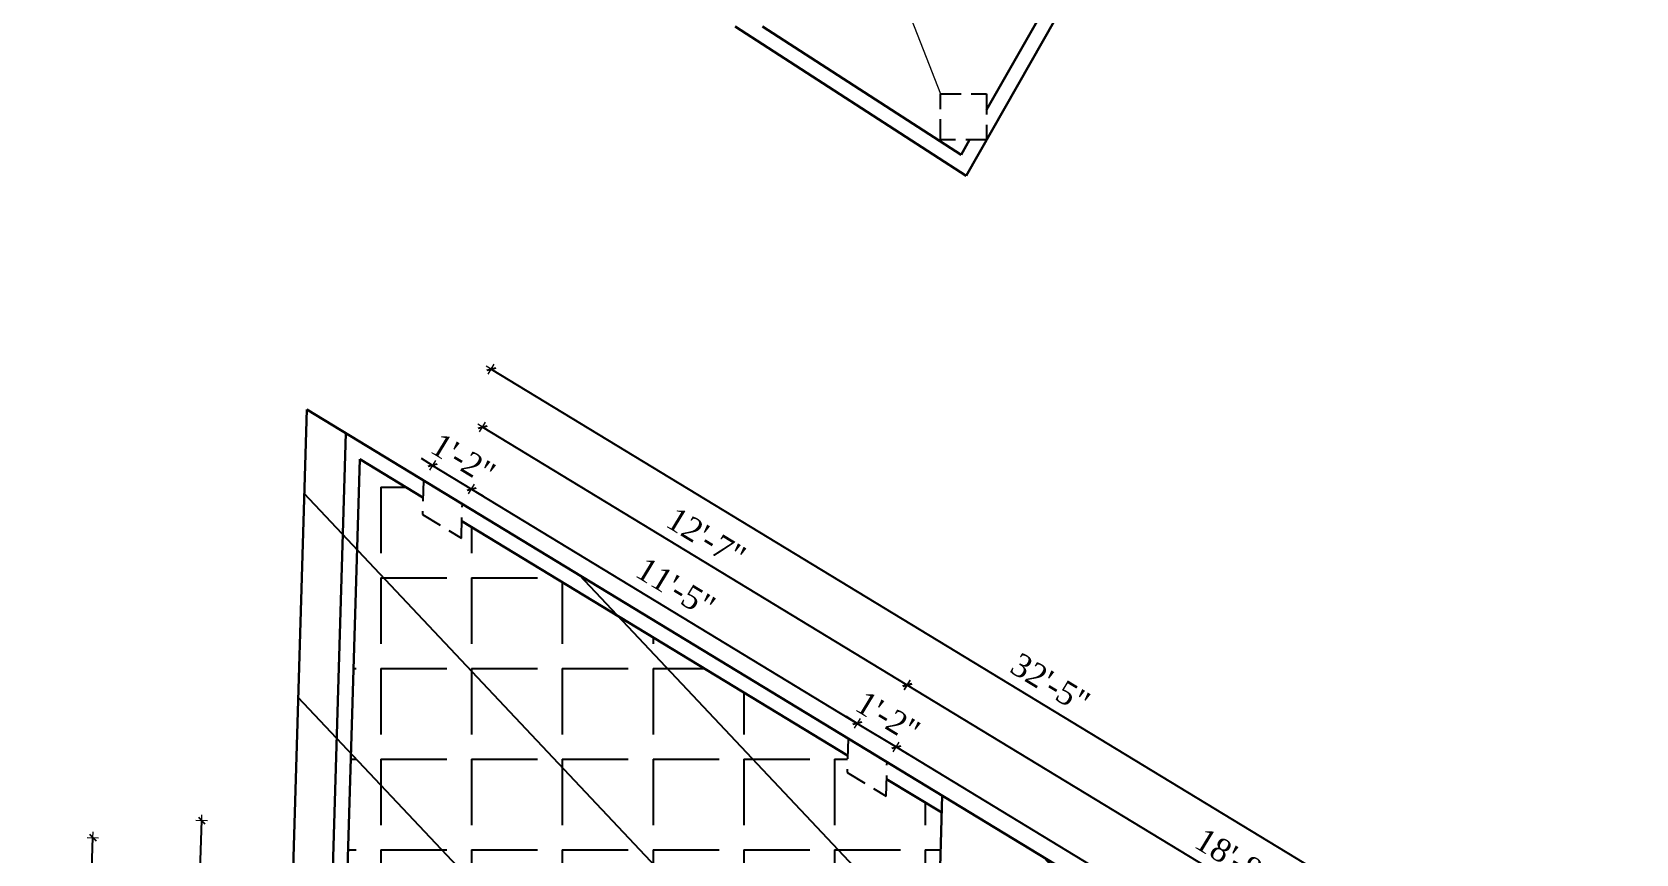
# Model space of a CAD drawing. Header units: inches. Extents: x 4069 to 291496, y -47643 to 12535.
# Drawn here: x 135667.5 to 136153.7, y -20450.6 to -20201.2 of the extents above; entities that cross this region are included whole.
import ezdxf

# ---------------------------------------------------------------- set-up
doc = ezdxf.new("R2010")
doc.units = ezdxf.units.IN
doc.header["$LTSCALE"] = 5
doc.header["$MEASUREMENT"] = 0
doc.linetypes.add('HIDDEN', pattern=[0.375, 0.25, -0.125])
doc.layers.add('A-WALL', color=7, linetype='Continuous', lineweight=9)
doc.layers.add('Dimension', color=7, linetype='Continuous', lineweight=18)
doc.layers.add('dim line', color=7, linetype='Continuous', lineweight=15, true_color=0xfab2b2)
doc.layers.add('WALL', color=7, linetype='Continuous')
doc.styles.add('ordinary', font='times.ttf')
doc.dimstyles.new('Copy of 96', dxfattribs={"dimtxt": 7, "dimasz": 4, "dimexe": 0.5, "dimexo": 0.5, "dimgap": 3, "dimtad": 1, "dimdec": 1, "dimzin": 11, "dimdsep": 46, "dimlunit": 4, "dimtxsty": 'ordinary', "dimblk": 'OBLIQUE', "dimcen": 0.09, "dimse1": 1, "dimse2": 1, "dimclrt": 6, "dimazin": 0, "dimtfac": 1, "dimtdec": 1, "dimtix": 1, "dimtmove": 2, "dimatfit": 3, "dimldrblk": 'leader', "dimfxl": 0.5, "dimfxlon": 1, "dimtolj": 1, "dimtzin": 0, "dimarcsym": 0})

# ---------------------------------------------------------------- blocks, each defined once
blk = doc.blocks.new('oblique')
at = {"color": 0, "lineweight": -2}
blk.add_line((0.25, 0.25), (-0.25, -0.25), dxfattribs=at)
at = {"layer": 'dim line', "lineweight": 9}
for p, q in [((-0.4375, 0), (0.4375, 0)), ((0, 0.4375), (0, -0.4375))]:
    blk.add_line(p, q, dxfattribs=at)
blk = doc.blocks.new('*D3748')
at = {"layer": 'A-WALL', "color": 0, "lineweight": -2, "ltscale": 50, "transparency": 16777216}
blk.add_line((135672.19, -20905.91), (135685.94, -20445.61), dxfattribs=at)
at = {"layer": 'Defpoints', "color": 0, "ltscale": 50, "transparency": 16777216}
for p in [(135685.94, -20445.61), (135978.76, -20454.35), (135965.02, -20914.65)]:
    blk.add_point(p, dxfattribs=at)
at = {"layer": 'A-WALL', "color": 0, "lineweight": -2, "ltscale": 50, "transparency": 16777216, "xscale": 4, "yscale": 4, "zscale": 4}
for p, rotation in [((135685.94, -20445.61), 88.28998542889798), ((135672.19, -20905.91), 268.289985428898)]:
    blk.add_blockref('oblique', p, dxfattribs=dict(at, rotation=rotation))
at = {"layer": 'A-WALL', "color": 6, "ltscale": 50, "transparency": 16777216, "insert": (135672.51, -20675.56), "char_height": 7, "attachment_point": 5, "rotation": 88.29, "style": 'ordinary'}
blk.add_mtext('\\A1;38\'-5"', dxfattribs=at)
blk = doc.blocks.new('_OBLIQUE')
at = {"color": 0, "linetype": 'ByBlock'}
blk.add_line((-0.5, -0.5), (0.5, 0.5), dxfattribs=at)
blk = doc.blocks.new('leader')
at = {"layer": 'Dimension'}
for p, q in [((0, -4.33), (0, 4.33)), ((-4.42, 0), (4.42, 0))]:
    blk.add_line(p, q, dxfattribs=at)
blk = doc.blocks.new('*D3749')
at = {"layer": 'A-WALL', "color": 0, "lineweight": -2, "ltscale": 50, "transparency": 16777216}
for p, q in [((135788.94, -20332.69), (135785.52, -20330.62)), ((135788.94, -20332.69), (135800.73, -20339.86)), ((135800.73, -20339.86), (135804.15, -20341.94))]:
    blk.add_line(p, q, dxfattribs=at)
at = {"layer": 'Defpoints', "color": 0, "ltscale": 50, "transparency": 16777216}
for p in [(135786.17, -20337.26), (135800.73, -20339.86), (135797.96, -20344.43)]:
    blk.add_point(p, dxfattribs=at)
at = {"layer": 'A-WALL', "color": 0, "lineweight": -2, "ltscale": 50, "transparency": 16777216, "xscale": 4, "yscale": 4, "zscale": 4}
for p, rotation in [((135788.94, -20332.69), 328.7014709228608), ((135800.73, -20339.86), 148.7014709228608)]:
    blk.add_blockref('oblique', p, dxfattribs=dict(at, rotation=rotation))
at = {"layer": 'A-WALL', "color": 6, "ltscale": 50, "transparency": 16777216, "insert": (135798.21, -20330.72), "char_height": 7, "attachment_point": 5, "rotation": 328.7015, "style": 'ordinary'}
blk.add_mtext('\\A1;1\'-2"', dxfattribs=at)
blk = doc.blocks.new('*D3750')
at = {"layer": 'A-WALL', "color": 0, "lineweight": -2, "ltscale": 50, "transparency": 16777216}
blk.add_line((135800.73, -20339.86), (135917.66, -20410.95), dxfattribs=at)
at = {"layer": 'Defpoints', "color": 0, "ltscale": 50, "transparency": 16777216}
for p in [(135797.96, -20344.43), (135917.66, -20410.95), (135914.89, -20415.52)]:
    blk.add_point(p, dxfattribs=at)
at = {"layer": 'A-WALL', "color": 0, "lineweight": -2, "ltscale": 50, "transparency": 16777216, "xscale": 4, "yscale": 4, "zscale": 4}
for p, rotation in [((135800.73, -20339.86), 148.7014709242148), ((135917.66, -20410.95), 328.7014709242148)]:
    blk.add_blockref('oblique', p, dxfattribs=dict(at, rotation=rotation))
at = {"layer": 'A-WALL', "color": 6, "ltscale": 50, "transparency": 16777216, "insert": (135862.61, -20369.8), "char_height": 7, "attachment_point": 5, "rotation": 328.7015, "style": 'ordinary'}
blk.add_mtext('\\A1;11\'-5"', dxfattribs=at)
blk = doc.blocks.new('*D3751')
at = {"layer": 'A-WALL', "color": 0, "lineweight": -2, "ltscale": 50, "transparency": 16777216}
for p, q in [((135917.66, -20410.95), (135914.25, -20408.88)), ((135917.66, -20410.95), (135929.46, -20418.12)), ((135929.46, -20418.12), (135932.87, -20420.2))]:
    blk.add_line(p, q, dxfattribs=at)
at = {"layer": 'Defpoints', "color": 0, "ltscale": 50, "transparency": 16777216}
for p in [(135914.89, -20415.52), (135926.68, -20422.69), (135929.46, -20418.12)]:
    blk.add_point(p, dxfattribs=at)
at = {"layer": 'A-WALL', "color": 0, "lineweight": -2, "ltscale": 50, "transparency": 16777216, "xscale": 4, "yscale": 4, "zscale": 4}
for p, rotation in [((135917.66, -20410.95), 328.7014709242148), ((135929.46, -20418.12), 148.7014709242148)]:
    blk.add_blockref('oblique', p, dxfattribs=dict(at, rotation=rotation))
at = {"layer": 'A-WALL', "color": 6, "ltscale": 50, "transparency": 16777216, "insert": (135926.94, -20408.98), "char_height": 7, "attachment_point": 5, "rotation": 328.7015, "style": 'ordinary'}
blk.add_mtext('\\A1;1\'-2"', dxfattribs=at)
blk = doc.blocks.new('*D3752')
at = {"layer": 'A-WALL', "color": 0, "lineweight": -2, "ltscale": 50, "transparency": 16777216}
blk.add_line((135929.46, -20418.12), (136109.27, -20527.45), dxfattribs=at)
at = {"layer": 'Defpoints', "color": 0, "ltscale": 50, "transparency": 16777216}
for p in [(135926.68, -20422.69), (136109.27, -20527.45), (136106.5, -20532.01)]:
    blk.add_point(p, dxfattribs=at)
at = {"layer": 'A-WALL', "color": 0, "lineweight": -2, "ltscale": 50, "transparency": 16777216, "xscale": 4, "yscale": 4, "zscale": 4}
for p, rotation in [((135929.46, -20418.12), 148.7014709242148), ((136109.27, -20527.45), 328.7014709242148)]:
    blk.add_blockref('oblique', p, dxfattribs=dict(at, rotation=rotation))
at = {"layer": 'A-WALL', "color": 6, "ltscale": 50, "transparency": 16777216, "insert": (136022.78, -20467.17), "char_height": 7, "attachment_point": 5, "rotation": 328.7015, "style": 'ordinary'}
blk.add_mtext('\\A1;17\'-6"', dxfattribs=at)
blk = doc.blocks.new('*D3754')
at = {"layer": 'A-WALL', "color": 0, "lineweight": -2, "ltscale": 50, "transparency": 16777216}
blk.add_line((136124.42, -20515.81), (135932.81, -20399.32), dxfattribs=at)
at = {"layer": 'Defpoints', "color": 0, "ltscale": 50, "transparency": 16777216}
for p in [(135932.81, -20399.32), (135920.78, -20419.1), (136112.39, -20535.6)]:
    blk.add_point(p, dxfattribs=at)
at = {"layer": 'A-WALL', "color": 0, "lineweight": -2, "ltscale": 50, "transparency": 16777216, "xscale": 4, "yscale": 4, "zscale": 4}
for p, rotation in [((135932.81, -20399.32), 148.7014709227811), ((136124.42, -20515.81), 328.701470922781)]:
    blk.add_blockref('oblique', p, dxfattribs=dict(at, rotation=rotation))
at = {"layer": 'A-WALL', "color": 6, "ltscale": 50, "transparency": 16777216, "insert": (136032.02, -20451.96), "char_height": 7, "attachment_point": 5, "rotation": 328.7015, "style": 'ordinary'}
blk.add_mtext('\\A1;18\'-8"', dxfattribs=at)
blk = doc.blocks.new('*D3755')
at = {"layer": 'A-WALL', "color": 0, "lineweight": -2, "ltscale": 50, "transparency": 16777216}
blk.add_line((135932.81, -20399.32), (135804.09, -20321.06), dxfattribs=at)
at = {"layer": 'Defpoints', "color": 0, "ltscale": 50, "transparency": 16777216}
for p in [(135804.09, -20321.06), (135792.06, -20340.84), (135920.78, -20419.1)]:
    blk.add_point(p, dxfattribs=at)
at = {"layer": 'A-WALL', "color": 0, "lineweight": -2, "ltscale": 50, "transparency": 16777216, "xscale": 4, "yscale": 4, "zscale": 4}
for p, rotation in [((135804.09, -20321.06), 148.7014709242148), ((135932.81, -20399.32), 328.7014709242147)]:
    blk.add_blockref('oblique', p, dxfattribs=dict(at, rotation=rotation))
at = {"layer": 'A-WALL', "color": 6, "ltscale": 50, "transparency": 16777216, "insert": (135871.86, -20354.58), "char_height": 7, "attachment_point": 5, "rotation": 328.7015, "style": 'ordinary'}
blk.add_mtext('\\A1;12\'-7"', dxfattribs=at)
blk = doc.blocks.new('*D3822')
at = {"layer": 'A-WALL', "color": 0, "lineweight": -2, "ltscale": 50, "transparency": 16777216}
blk.add_line((135806.7, -20303.48), (136138.82, -20505.41), dxfattribs=at)
at = {"layer": 'Defpoints', "color": 0, "ltscale": 50, "transparency": 16777216}
for p in [(135786.17, -20337.26), (136138.82, -20505.41), (136118.29, -20539.18)]:
    blk.add_point(p, dxfattribs=at)
at = {"layer": 'A-WALL', "color": 0, "lineweight": -2, "ltscale": 50, "transparency": 16777216, "xscale": 4, "yscale": 4, "zscale": 4}
for p, rotation in [((135806.7, -20303.48), 148.7014709227731), ((136138.82, -20505.41), 328.7014709227732)]:
    blk.add_blockref('oblique', p, dxfattribs=dict(at, rotation=rotation))
at = {"layer": 'A-WALL', "color": 6, "ltscale": 50, "transparency": 16777216, "insert": (135976.17, -20398.84), "char_height": 7, "attachment_point": 5, "rotation": 328.7015, "style": 'ordinary'}
blk.add_mtext('\\A1;32\'-5"', dxfattribs=at)
blk = doc.blocks.new('*D3835')
at = {"layer": 'A-WALL', "color": 0, "lineweight": -2, "ltscale": 50, "transparency": 16777216}
blk.add_line((135717.38, -20492.28), (135718.93, -20440.41), dxfattribs=at)
at = {"layer": 'Defpoints', "color": 0, "ltscale": 50, "transparency": 16777216}
for p in [(135718.93, -20440.41), (135978.88, -20448.17), (135977.39, -20500.04)]:
    blk.add_point(p, dxfattribs=at)
at = {"layer": 'A-WALL', "color": 0, "lineweight": -2, "ltscale": 50, "transparency": 16777216, "xscale": 4, "yscale": 4, "zscale": 4}
for p, rotation in [((135718.93, -20440.41), 88.28998542889798), ((135717.38, -20492.28), 268.289985428898)]:
    blk.add_blockref('oblique', p, dxfattribs=dict(at, rotation=rotation))
at = {"layer": 'A-WALL', "color": 6, "ltscale": 50, "transparency": 16777216, "insert": (135711.66, -20466.15), "char_height": 7, "attachment_point": 5, "rotation": 88.29, "style": 'ordinary'}
blk.add_mtext('\\A1;4\'-4"', dxfattribs=at)

msp = doc.modelspace()

# ---------------------------------------------------------------- hatches: boundary and pattern name
at = {"layer": 'WALL', "linetype": 'ByBlock', "ltscale": 5, "true_color": 0xf8991e}
h = msp.add_hatch(dxfattribs=at)
h.set_pattern_fill('ANSI31', color=30, scale=350, angle=268.2899854)
h.set_pattern_definition([(313.29, (139282.59, -13053.167), (31.8453, 29.99899), [])])
h.paths.add_polyline_path([(135750.79294, -20315.75223), (136153.66326, -20560.68706), (136142.96683, -20918.97542), (135733.07748, -20909.15057)])
h = msp.add_hatch(dxfattribs=at)
h.set_pattern_fill('ANGLE', color=30, scale=100, angle=270)
h.set_pattern_definition([(270, (159065.725, 103905.655), (27.5, -1e-14), [20, -7.5]), (360, (159065.725, 103905.655), (1e-14, 27.5), [20, -7.5])])
h.paths.add_polyline_path([(135749.70744, -20905.04343), (135769.20234, -20905.50545), (135769.33662, -20901.00736), (135781.33348, -20901.29168), (135781.1992, -20905.78976), (135841.65985, -20907.22264), (135841.65985, -20872.71295), (135930.18998, -20874.81106), (135943.23018, -20438.01556), (135926.5258, -20427.85972), (135926.37138, -20433.03225), (135914.58006, -20425.86342), (135914.73448, -20420.6909), (135797.80382, -20349.60006), (135797.6494, -20354.77258), (135785.85807, -20347.60376), (135786.01249, -20342.43123), (135766.85159, -20330.78189)])
h.paths.add_polyline_path([(135863.71045, -20625.77645), (135862.11028, -20679.36378), (135838.20331, -20678.64989), (135839.80348, -20625.06257)], flags=16)

# ---------------------------------------------------------------- linework, layer by layer
at = {"layer": 'A-WALL', "ltscale": 5}
msp.add_line((135894.65985, -20096.56763), (135942.83932, -20219.95427), dxfattribs=at)
at = {"layer": 'A-WALL', "lineweight": 30}
for p, q in [((136034.94218, -20096.56763), (135950.66596, -20244.81351)), ((136029.76585, -20096.56763), (135956.83932, -20224.84886)), ((135950.66596, -20244.81351), (135880.65985, -20199.5769)), ((135949.10782, -20238.44894), (135888.95124, -20199.5769)), ((135951.66299, -20233.95427), (135949.10782, -20238.44894)), ((135750.79294, -20315.75223), (135733.07748, -20909.15057)), ((135750.79294, -20315.75223), (136153.66326, -20560.68706)), ((135762.58426, -20322.92106), (135745.07433, -20909.43489)), ((135766.85159, -20330.78189), (135749.70744, -20905.04343)), ((135766.85159, -20330.78189), (135786.01249, -20342.43123)), ((135797.80382, -20349.60006), (135914.73448, -20420.6909)), ((135926.5258, -20427.85972), (135943.23018, -20438.01556)), ((135929.16045, -20909.29635), (135943.3846, -20432.84303))]:
    msp.add_line(p, q, dxfattribs=at)
at = {"layer": 'WALL', "color": 2, "linetype": 'HIDDEN', "ltscale": 5}
for points in [[(135956.83932, -20219.95427), (135956.83932, -20233.95427), (135942.83932, -20233.95427), (135942.83932, -20219.95427)], [(135786.16692, -20337.25871), (135785.85807, -20347.60376), (135797.6494, -20354.77258), (135797.95824, -20344.42753)], [(135914.8889, -20415.51837), (135914.58006, -20425.86342), (135926.37138, -20433.03225), (135926.68023, -20422.6872)]]:
    msp.add_lwpolyline(points, close=True, dxfattribs=at)

# ---------------------------------------------------------------- dimensions: what is measured, and where the dimension line sits
at = {"layer": 'A-WALL', "ltscale": 50}
for p1, p2, distance, picture, middle in [((135786.16692, -20337.25871), (136118.28928, -20539.18059), 39.52759, '*D3822', (135976.17077, -20398.8386)), ((135786.16692, -20337.25871), (135797.95824, -20344.42753), 5.34192, '*D3749', (135798.21442, -20330.72453)), ((136112.39362, -20535.59618), (135920.78456, -20419.10278), -23.15088, '*D3754', (136032.0241, -20451.96188))]:
    dim = msp.add_aligned_dim(p1=p1, p2=p2, distance=distance, dimstyle='Copy of 96', override={"dimdec": 0, "dimblk": 'oblique', "dimtdec": 0, "dimarcsym": 1}, dxfattribs=at)
    dim.commit()
    dim.dimension.update_dxf_attribs({"geometry": picture, "text_midpoint": middle})
for base, p1, p2, angle, picture, middle in [((135804.0894, -20321.06134), (135920.78456, -20419.10278), (135792.06258, -20340.84312), 328.7014709, '*D3755', (135871.86382, -20354.57673)), ((135917.66401, -20410.95385), (135797.95824, -20344.42753), (135914.8889, -20415.51837), 148.7014709, '*D3750', (135862.60688, -20369.80261)), ((135929.45534, -20418.12267), (135914.8889, -20415.51837), (135926.68023, -20422.6872), 148.7014709, '*D3751', (135926.93641, -20408.98419)), ((136109.27307, -20527.44724), (135926.68023, -20422.6872), (136106.49796, -20532.01177), 148.7014709, '*D3752', (136022.77764, -20467.17052)), ((135718.93194, -20440.41176), (135977.3946, -20500.03753), (135978.88124, -20448.17235), 268.2899854, '*D3835', (135711.66066, -20466.14946)), ((135685.93633, -20445.60752), (135965.01674, -20914.64738), (135978.75858, -20454.3495), 268.2899854, '*D3748', (135672.50776, -20675.56068))]:
    dim = msp.add_linear_dim(base=base, p1=p1, p2=p2, angle=angle, dimstyle='Copy of 96', override={"dimdec": 0, "dimblk": 'oblique', "dimtdec": 0, "dimarcsym": 1}, dxfattribs=at)
    dim.commit()
    dim.dimension.update_dxf_attribs({"geometry": picture, "text_midpoint": middle})

doc.saveas('drawing.dxf')
